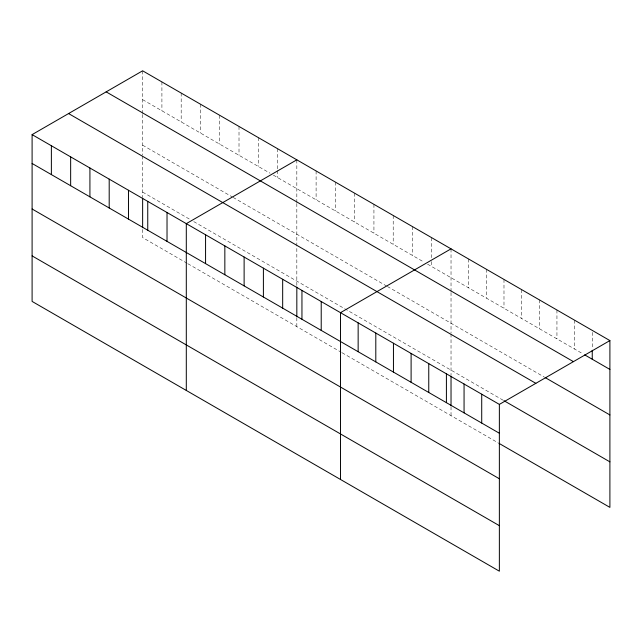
<?xml version="1.0" encoding="UTF-8"?>
<svg xmlns="http://www.w3.org/2000/svg" width="642" height="642" viewBox="0 0 642 642"><rect width="100%" height="100%" fill="white"/><g stroke="black" fill="none" stroke-linecap="round" stroke-linejoin="round"><path stroke-width="0.48" stroke-dasharray="3.21 2.41" d="M142.636 114.501L142.636 154.947M142.636 113.506L142.636 70.805M296.829 203.522L296.829 286.051M296.829 202.535L296.829 159.834M451.029 292.551L451.029 332.997M451.029 291.556L451.029 248.855M142.636 99.654L270.017 173.196M273.364 175.13L424.21 262.225M427.564 264.159L583 353.894M142.636 145.18L232.308 196.95M233.142 197.431L386.5 285.971M387.343 286.46L544.336 377.095M142.636 192.078L190.401 219.66M193.756 221.594L503.143 400.223M187.047 263.244L142.636 237.604L142.636 228.696M187.889 263.734L341.247 352.273M342.09 352.755L498.104 442.828M592.245 332.379L592.245 348.293M574.598 320.197L574.598 349.047M556.943 310.006L556.943 338.856M539.288 299.814L539.288 328.664M521.641 289.622L521.641 318.472M503.986 279.43L503.986 308.28M486.331 269.239L486.331 298.089M468.684 259.047L468.684 287.897M451.029 333.976L451.029 375.08M451.029 406.747L451.029 415.655M431.753 237.725L431.753 257.627M431.753 261.599L431.753 266.574M412.477 226.602L412.477 255.452M393.209 215.471L393.209 244.321M373.933 204.341L373.933 233.19M354.657 193.218L354.657 222.06M335.381 182.087L335.381 210.937M316.105 170.957L316.105 199.806M296.829 317.726L296.829 326.626M277.561 148.703L277.561 169.592M277.561 170.587L277.561 177.553M258.285 137.573L258.285 166.422M239.009 126.45L239.009 155.292M219.733 115.319L219.733 144.169M200.456 104.189L200.456 133.038M181.18 93.066L181.18 121.908M161.912 81.935L161.912 110.785M142.636 155.926L142.636 197.03"/><path stroke-width="0.96" d="M32.1 134.619L499.364 404.396L499.364 571.195L32.1 301.419L32.1 134.619L142.636 70.805L609.9 340.581L609.9 507.381L498.946 443.317M296.829 159.834L186.3 223.649L186.3 390.448M451.029 248.855L340.493 312.67L340.493 479.47M499.364 404.396L609.9 340.581M584.685 354.865L609.9 369.431M106.155 91.862L573.426 361.639M545.178 377.584L609.9 414.949M68.574 113.562L535.845 383.338M503.986 400.704L609.9 461.855M32.1 163.469L499.364 433.246M32.1 208.995L499.364 478.763M32.1 255.893L499.364 525.67M592.245 350.283L592.245 359.239M481.717 394.204L481.717 423.054M464.062 384.012L464.062 412.862M451.029 376.068L451.029 405.76M446.407 373.821L446.407 402.67M428.76 363.629L428.76 392.479M411.105 353.437L411.105 382.287M393.45 343.245L393.45 372.095M375.803 333.054L375.803 361.903M358.148 322.862L358.148 351.712M321.217 301.547L321.217 330.389M301.949 290.417L301.949 319.267M296.829 287.046L296.829 316.731M282.673 279.286L282.673 308.136M263.397 268.163L263.397 297.005M244.12 257.033L244.12 285.883M224.844 245.902L224.844 274.752M205.568 234.779L205.568 263.621M167.024 212.518L167.024 241.368M147.748 201.395L147.748 230.237M142.636 198.017L142.636 227.709M128.472 190.265L128.472 219.115M109.196 179.134L109.196 207.984M89.92 168.003L89.92 196.853M70.652 156.881L70.652 185.731M51.376 145.75L51.376 174.6"/></g></svg>
